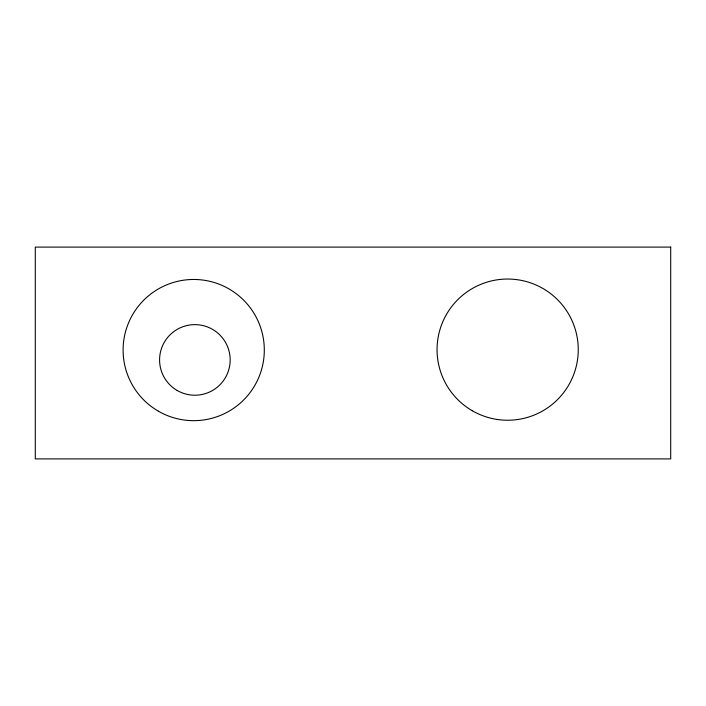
<?xml version="1.0" encoding="UTF-8"?>
<svg xmlns="http://www.w3.org/2000/svg" width="706" height="706" viewBox="0 0 706 706"><rect width="100%" height="100%" fill="white"/><g stroke="black" fill="none" stroke-linecap="round" stroke-linejoin="round"><path stroke-width="1.06" d="M670.7 247.1L35.3 247.1L35.3 458.9L670.7 458.9L670.7 247.1M177.224 390.497A35.3 35.3 0 0 0 230.174 359.928A35.3 35.3 0 0 0 177.224 329.358A35.3 35.3 0 0 0 177.224 390.497M158.409 411.21A70.6 70.6 0 0 0 264.309 350.07A70.6 70.6 0 0 0 158.409 288.922A70.6 70.6 0 0 0 158.409 411.21M472.349 410.777A70.6 70.6 0 0 0 578.249 349.638A70.6 70.6 0 0 0 472.349 288.498A70.6 70.6 0 0 0 472.349 410.777"/></g></svg>
